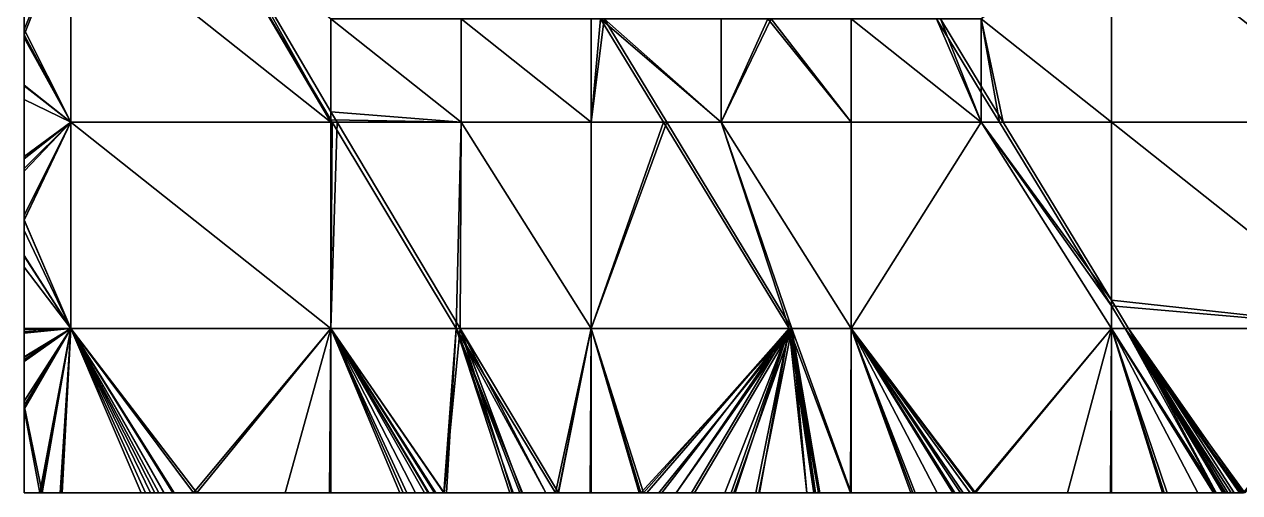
# Model space of a CAD drawing. Extents: x 376891 to 377036, y 6958800 to 6959083.
# Drawn here: x 376891.12 to 376928.49, y 6958800.47 to 6958814.89 of the extents above; entities that cross this region are included whole.
import ezdxf

# ---------------------------------------------------------------- set-up
doc = ezdxf.new("R2010")
doc.units = 0
doc.layers.add('FM2', color=7, linetype='CONTINUOUS')

msp = doc.modelspace()

# ---------------------------------------------------------------- linework, layer by layer
at = {"layer": 'FM2'}
for points in [[(376891.119, 6958814.559, 231.723), (376892.548, 6958818.225, 233.517), (376891.119, 6958816.604, 232.322)], [(376892.548, 6958811.875, 231.659), (376892.548, 6958818.225, 233.517), (376891.119, 6958814.559, 231.723)], [(376892.548, 6958818.225, 233.634), (376892.548, 6958811.875, 231.761), (376891.119, 6958814.72, 231.886)], [(376892.548, 6958818.225, 233.634), (376891.119, 6958814.72, 231.886), (376891.119, 6958816.604, 232.441)], [(376892.548, 6958818.225, 233.517), (376892.548, 6958811.875, 231.659), (376900.548, 6958811.875, 235.677)], [(376900.548, 6958811.875, 235.677), (376897.018, 6958818.225, 235.771), (376892.548, 6958818.225, 233.517)], [(376900.548, 6958811.875, 235.751), (376892.548, 6958811.875, 231.761), (376892.548, 6958818.225, 233.634)], [(376892.548, 6958818.225, 233.634), (376896.819, 6958818.225, 235.771), (376900.548, 6958811.875, 235.751)], [(376900.548, 6958815.05, 236.695), (376900.548, 6958811.942, 235.771), (376896.819, 6958818.225, 235.771)], [(376896.819, 6958818.225, 235.771), (376900.548, 6958811.942, 235.771), (376900.548, 6958811.875, 235.751)], [(376897.018, 6958818.225, 235.771), (376900.548, 6958812.192, 235.771), (376900.548, 6958815.05, 236.616)], [(376900.548, 6958811.875, 235.677), (376900.548, 6958812.192, 235.771), (376897.018, 6958818.225, 235.771)], [(376924.548, 6958811.875, 247.457), (376924.548, 6958818.225, 249.304), (376920.548, 6958815.05, 246.457)], [(376920.548, 6958815.05, 246.519), (376924.548, 6958818.225, 249.385), (376924.548, 6958811.875, 247.519)], [(376932.548, 6958811.875, 251.309), (376932.548, 6958818.225, 253.145), (376924.548, 6958818.225, 249.304)], [(376924.548, 6958818.225, 249.304), (376924.548, 6958811.875, 247.457), (376932.548, 6958811.875, 251.309)], [(376924.548, 6958818.225, 249.385), (376932.548, 6958818.225, 253.244), (376932.548, 6958811.875, 251.388)], [(376932.548, 6958811.875, 251.388), (376924.548, 6958811.875, 247.519), (376924.548, 6958818.225, 249.385)], [(376891.119, 6958816.604, 232.322), (376891.119, 6958816.604, 232.441), (376891.119, 6958814.72, 231.886)], [(376891.119, 6958816.604, 232.322), (376891.119, 6958814.72, 231.886), (376891.119, 6958814.559, 231.723)], [(376904.548, 6958811.875, 237.677), (376904.548, 6958815.05, 238.621), (376900.548, 6958815.05, 236.616)], [(376904.548, 6958811.875, 237.677), (376900.548, 6958815.05, 236.616), (376900.548, 6958812.192, 235.771)], [(376900.548, 6958815.05, 236.695), (376904.548, 6958815.05, 238.686), (376904.548, 6958811.875, 237.738)], [(376900.548, 6958811.942, 235.771), (376900.548, 6958815.05, 236.695), (376904.548, 6958811.875, 237.738)], [(376908.548, 6958811.875, 239.664), (376908.548, 6958815.05, 240.612), (376904.548, 6958815.05, 238.621)], [(376904.548, 6958815.05, 238.621), (376904.548, 6958811.875, 237.677), (376908.548, 6958811.875, 239.664)], [(376904.548, 6958815.05, 238.686), (376908.548, 6958815.05, 240.667), (376908.548, 6958811.875, 239.717)], [(376908.548, 6958811.875, 239.717), (376904.548, 6958811.875, 237.738), (376904.548, 6958815.05, 238.686)], [(376908.95, 6958815.05, 240.811), (376908.548, 6958815.05, 240.612), (376908.548, 6958811.875, 239.664)], [(376908.548, 6958811.875, 239.664), (376910.873, 6958811.875, 240.811), (376908.95, 6958815.05, 240.811)], [(376908.548, 6958811.875, 239.717), (376908.548, 6958815.05, 240.667), (376908.84, 6958815.05, 240.811)], [(376908.84, 6958815.05, 240.811), (376910.77, 6958811.875, 240.811), (376908.548, 6958811.875, 239.717)], [(376908.84, 6958815.05, 240.811), (376912.548, 6958815.05, 242.632), (376912.548, 6958811.875, 241.684)], [(376912.548, 6958811.875, 241.684), (376910.77, 6958811.875, 240.811), (376908.84, 6958815.05, 240.811)], [(376912.548, 6958811.875, 241.634), (376912.548, 6958815.05, 242.58), (376908.95, 6958815.05, 240.811)], [(376908.95, 6958815.05, 240.811), (376910.873, 6958811.875, 240.811), (376912.548, 6958811.875, 241.634)], [(376912.548, 6958811.875, 241.634), (376916.548, 6958811.875, 243.586), (376914.088, 6958815.05, 243.33)], [(376914.088, 6958815.05, 243.33), (376912.548, 6958815.05, 242.58), (376912.548, 6958811.875, 241.634)], [(376913.98, 6958815.05, 243.33), (376916.548, 6958811.875, 243.637), (376912.548, 6958811.875, 241.684)], [(376912.548, 6958811.875, 241.684), (376912.548, 6958815.05, 242.632), (376913.98, 6958815.05, 243.33)], [(376913.98, 6958815.05, 243.33), (376916.548, 6958815.05, 244.58), (376916.548, 6958811.875, 243.637)], [(376916.548, 6958811.875, 243.586), (376916.548, 6958815.05, 244.525), (376914.088, 6958815.05, 243.33)], [(376916.548, 6958815.05, 244.525), (376916.548, 6958811.875, 243.586), (376920.548, 6958811.875, 245.525)], [(376920.548, 6958811.875, 245.525), (376919.29, 6958815.05, 245.85), (376916.548, 6958815.05, 244.525)], [(376920.548, 6958811.875, 245.58), (376916.548, 6958811.875, 243.637), (376916.548, 6958815.05, 244.58)], [(376916.548, 6958815.05, 244.58), (376919.166, 6958815.05, 245.85), (376920.548, 6958811.875, 245.58)], [(376919.166, 6958815.05, 245.85), (376920.548, 6958812.787, 245.85), (376920.548, 6958811.875, 245.58)], [(376919.166, 6958815.05, 245.85), (376920.548, 6958815.05, 246.519), (376920.548, 6958812.787, 245.85)], [(376920.548, 6958811.875, 245.525), (376920.548, 6958812.983, 245.85), (376919.29, 6958815.05, 245.85)], [(376920.548, 6958812.983, 245.85), (376920.548, 6958815.05, 246.457), (376919.29, 6958815.05, 245.85)], [(376921.221, 6958811.875, 245.85), (376924.548, 6958811.875, 247.457), (376920.548, 6958815.05, 246.457)], [(376920.548, 6958815.05, 246.457), (376920.548, 6958812.983, 245.85), (376921.221, 6958811.875, 245.85)], [(376920.548, 6958815.05, 246.519), (376924.548, 6958811.875, 247.519), (376921.104, 6958811.875, 245.85)], [(376921.104, 6958811.875, 245.85), (376920.548, 6958812.787, 245.85), (376920.548, 6958815.05, 246.519)], [(376891.119, 6958814.72, 231.886), (376891.119, 6958814.473, 231.813), (376891.119, 6958814.559, 231.723)], [(376891.119, 6958814.72, 231.886), (376892.548, 6958811.875, 231.761), (376891.119, 6958814.473, 231.813)], [(376891.119, 6958813.009, 231.27), (376891.119, 6958814.559, 231.723), (376891.119, 6958814.473, 231.813)], [(376891.119, 6958813.009, 231.27), (376892.548, 6958811.875, 231.659), (376891.119, 6958814.559, 231.723)], [(376891.119, 6958814.473, 231.813), (376891.119, 6958813.009, 231.381), (376891.119, 6958813.009, 231.27)], [(376891.119, 6958814.473, 231.813), (376892.548, 6958811.875, 231.761), (376891.119, 6958813.009, 231.381)], [(376891.119, 6958813.009, 231.27), (376891.119, 6958812.991, 231.375), (376891.119, 6958812.571, 231.251)], [(376891.119, 6958813.009, 231.27), (376891.119, 6958812.571, 231.251), (376891.119, 6958812.571, 231.142)], [(376891.119, 6958813.009, 231.381), (376891.119, 6958812.991, 231.375), (376891.119, 6958813.009, 231.27)], [(376891.119, 6958812.571, 231.142), (376892.548, 6958811.875, 231.659), (376891.119, 6958813.009, 231.27)], [(376892.548, 6958811.875, 231.761), (376891.119, 6958812.991, 231.375), (376891.119, 6958813.009, 231.381)], [(376892.548, 6958811.875, 231.761), (376891.119, 6958812.571, 231.251), (376891.119, 6958812.991, 231.375)], [(376921.221, 6958811.875, 245.85), (376920.548, 6958812.983, 245.85), (376920.548, 6958811.875, 245.525)], [(376891.119, 6958812.571, 231.142), (376891.119, 6958812.571, 231.251), (376891.119, 6958810.814, 230.733)], [(376891.119, 6958810.814, 230.733), (376891.119, 6958810.741, 230.607), (376891.119, 6958812.571, 231.142)], [(376891.119, 6958810.741, 230.607), (376892.548, 6958811.875, 231.659), (376891.119, 6958812.571, 231.142)], [(376891.119, 6958812.571, 231.251), (376892.548, 6958811.875, 231.761), (376891.119, 6958810.814, 230.733)], [(376920.548, 6958811.875, 245.58), (376920.548, 6958812.787, 245.85), (376921.104, 6958811.875, 245.85)], [(376891.119, 6958808.866, 230.054), (376892.548, 6958811.875, 231.659), (376891.119, 6958810.363, 230.495)], [(376892.548, 6958805.526, 229.788), (376892.548, 6958811.875, 231.659), (376891.119, 6958808.866, 230.054)], [(376891.119, 6958810.363, 230.495), (376892.548, 6958811.875, 231.659), (376891.119, 6958810.741, 230.607)], [(376892.548, 6958811.875, 231.761), (376891.119, 6958810.741, 230.712), (376891.119, 6958810.814, 230.733)], [(376892.548, 6958811.875, 231.761), (376891.119, 6958810.451, 230.626), (376891.119, 6958810.741, 230.712)], [(376892.548, 6958811.875, 231.761), (376891.119, 6958810.363, 230.6), (376891.119, 6958810.451, 230.626)], [(376892.548, 6958811.875, 231.761), (376891.119, 6958808.857, 230.153), (376891.119, 6958809.009, 230.199)], [(376892.548, 6958811.875, 231.761), (376891.119, 6958809.009, 230.199), (376891.119, 6958810.363, 230.6)], [(376892.548, 6958811.875, 231.761), (376892.548, 6958805.526, 229.879), (376891.119, 6958808.857, 230.153)], [(376900.548, 6958805.526, 233.794), (376900.548, 6958811.875, 235.677), (376892.548, 6958811.875, 231.659)], [(376892.548, 6958811.875, 231.659), (376892.548, 6958805.526, 229.788), (376900.548, 6958805.526, 233.794)], [(376892.548, 6958811.875, 231.761), (376900.548, 6958811.875, 235.751), (376900.548, 6958805.526, 233.86)], [(376900.548, 6958805.526, 233.86), (376892.548, 6958805.526, 229.879), (376892.548, 6958811.875, 231.761)], [(376900.548, 6958812.192, 235.771), (376900.735, 6958811.875, 235.771), (376904.548, 6958811.875, 237.677)], [(376900.735, 6958811.875, 235.771), (376900.548, 6958812.192, 235.771), (376900.548, 6958811.875, 235.677)], [(376904.548, 6958811.875, 237.738), (376900.588, 6958811.875, 235.771), (376900.548, 6958811.942, 235.771)], [(376900.548, 6958811.875, 235.751), (376900.548, 6958811.942, 235.771), (376900.588, 6958811.875, 235.771)], [(376900.735, 6958811.875, 235.771), (376900.548, 6958811.875, 235.677), (376900.548, 6958805.526, 233.794)], [(376900.548, 6958805.526, 233.794), (376904.521, 6958805.526, 235.771), (376900.735, 6958811.875, 235.771)], [(376900.548, 6958805.526, 233.86), (376900.548, 6958811.875, 235.751), (376900.588, 6958811.875, 235.771)], [(376900.588, 6958811.875, 235.771), (376904.404, 6958805.526, 235.771), (376900.548, 6958805.526, 233.86)], [(376904.404, 6958805.526, 235.771), (376900.588, 6958811.875, 235.771), (376904.548, 6958811.875, 237.738)], [(376904.548, 6958811.875, 237.677), (376900.735, 6958811.875, 235.771), (376904.521, 6958805.526, 235.771)], [(376904.548, 6958811.875, 237.738), (376908.548, 6958805.526, 237.821), (376904.404, 6958805.526, 235.771)], [(376904.521, 6958805.526, 235.771), (376908.548, 6958805.526, 237.771), (376904.548, 6958811.875, 237.677)], [(376908.548, 6958805.526, 237.771), (376908.548, 6958811.875, 239.664), (376904.548, 6958811.875, 237.677)], [(376904.548, 6958811.875, 237.738), (376908.548, 6958811.875, 239.717), (376908.548, 6958805.526, 237.821)], [(376910.873, 6958811.875, 240.811), (376908.548, 6958811.875, 239.664), (376908.548, 6958805.526, 237.771)], [(376908.548, 6958805.526, 237.771), (376914.726, 6958805.526, 240.811), (376910.873, 6958811.875, 240.811)], [(376908.548, 6958805.526, 237.821), (376908.548, 6958811.875, 239.717), (376910.77, 6958811.875, 240.811)], [(376910.77, 6958811.875, 240.811), (376914.635, 6958805.526, 240.811), (376908.548, 6958805.526, 237.821)], [(376914.635, 6958805.526, 240.811), (376910.77, 6958811.875, 240.811), (376912.548, 6958811.875, 241.684)], [(376912.548, 6958811.875, 241.634), (376910.873, 6958811.875, 240.811), (376914.726, 6958805.526, 240.811)], [(376916.548, 6958805.526, 241.704), (376916.548, 6958811.875, 243.586), (376912.548, 6958811.875, 241.634)], [(376914.726, 6958805.526, 240.811), (376916.548, 6958805.526, 241.704), (376912.548, 6958811.875, 241.634)], [(376912.548, 6958811.875, 241.684), (376916.548, 6958811.875, 243.637), (376916.548, 6958805.526, 241.748)], [(376912.548, 6958811.875, 241.684), (376916.548, 6958805.526, 241.748), (376914.635, 6958805.526, 240.811)], [(376916.548, 6958805.526, 241.704), (376924.548, 6958805.526, 245.593), (376920.548, 6958811.875, 245.525)], [(376920.548, 6958811.875, 245.525), (376916.548, 6958811.875, 243.586), (376916.548, 6958805.526, 241.704)], [(376920.548, 6958811.875, 245.58), (376924.548, 6958805.526, 245.644), (376916.548, 6958805.526, 241.748)], [(376916.548, 6958805.526, 241.748), (376916.548, 6958811.875, 243.637), (376920.548, 6958811.875, 245.58)], [(376924.548, 6958806.4, 245.85), (376921.221, 6958811.875, 245.85), (376920.548, 6958811.875, 245.525)], [(376924.548, 6958805.526, 245.593), (376924.548, 6958806.4, 245.85), (376920.548, 6958811.875, 245.525)], [(376920.548, 6958811.875, 245.58), (376921.104, 6958811.875, 245.85), (376924.548, 6958806.225, 245.85)], [(376920.548, 6958811.875, 245.58), (376924.548, 6958806.225, 245.85), (376924.548, 6958805.526, 245.644)], [(376921.104, 6958811.875, 245.85), (376924.548, 6958811.875, 247.519), (376924.548, 6958806.225, 245.85)], [(376924.548, 6958806.4, 245.85), (376924.548, 6958811.875, 247.457), (376921.221, 6958811.875, 245.85)], [(376932.548, 6958805.526, 249.463), (376932.548, 6958811.875, 251.309), (376924.548, 6958811.875, 247.457)], [(376932.548, 6958805.526, 249.463), (376924.548, 6958811.875, 247.457), (376924.548, 6958806.4, 245.85)], [(376924.548, 6958811.875, 247.519), (376932.548, 6958811.875, 251.388), (376932.548, 6958805.526, 249.525)], [(376924.548, 6958806.225, 245.85), (376924.548, 6958811.875, 247.519), (376932.548, 6958805.526, 249.525)], [(376891.119, 6958810.741, 230.607), (376891.119, 6958810.814, 230.733), (376891.119, 6958810.741, 230.712)], [(376891.119, 6958810.741, 230.607), (376891.119, 6958810.741, 230.712), (376891.119, 6958810.451, 230.626)], [(376891.119, 6958810.741, 230.607), (376891.119, 6958810.451, 230.626), (376891.119, 6958810.363, 230.495)], [(376891.119, 6958810.451, 230.626), (376891.119, 6958810.363, 230.6), (376891.119, 6958810.363, 230.495)], [(376891.119, 6958810.363, 230.495), (376891.119, 6958810.363, 230.6), (376891.119, 6958809.009, 230.199)], [(376891.119, 6958810.363, 230.495), (376891.119, 6958809.009, 230.199), (376891.119, 6958808.866, 230.054)], [(376891.119, 6958809.009, 230.199), (376891.119, 6958808.857, 230.153), (376891.119, 6958808.866, 230.054)], [(376891.119, 6958808.866, 230.054), (376891.119, 6958808.857, 230.153), (376891.119, 6958808.538, 230.059)], [(376891.119, 6958808.538, 230.059), (376891.119, 6958808.538, 229.958), (376891.119, 6958808.866, 230.054)], [(376892.548, 6958805.526, 229.788), (376891.119, 6958808.866, 230.054), (376891.119, 6958808.538, 229.958)], [(376891.119, 6958808.857, 230.153), (376892.548, 6958805.526, 229.879), (376891.119, 6958808.538, 230.059)], [(376891.119, 6958808.538, 229.958), (376891.119, 6958808.538, 230.059), (376891.119, 6958807.768, 229.831)], [(376891.119, 6958807.768, 229.831), (376891.119, 6958807.748, 229.725), (376891.119, 6958808.538, 229.958)], [(376892.548, 6958805.526, 229.788), (376891.119, 6958808.538, 229.958), (376891.119, 6958807.748, 229.725)], [(376891.119, 6958808.538, 230.059), (376892.548, 6958805.526, 229.879), (376891.119, 6958807.768, 229.831)], [(376891.119, 6958807.768, 229.831), (376891.119, 6958807.411, 229.725), (376891.119, 6958807.748, 229.725)], [(376891.119, 6958807.768, 229.831), (376892.548, 6958805.526, 229.879), (376891.119, 6958807.411, 229.725)], [(376891.119, 6958807.748, 229.725), (376891.119, 6958807.411, 229.725), (376891.119, 6958805.526, 229.07)], [(376891.119, 6958805.526, 229.07), (376892.548, 6958805.526, 229.788), (376891.119, 6958807.748, 229.725)], [(376891.119, 6958805.526, 229.07), (376891.119, 6958807.411, 229.725), (376891.119, 6958805.526, 229.166)], [(376891.119, 6958807.411, 229.725), (376892.548, 6958805.526, 229.879), (376891.119, 6958805.526, 229.166)], [(376925.078, 6958805.526, 245.85), (376924.548, 6958806.4, 245.85), (376924.548, 6958805.526, 245.593)], [(376924.548, 6958806.4, 245.85), (376925.078, 6958805.526, 245.85), (376932.548, 6958805.526, 249.463)], [(376924.548, 6958805.526, 245.644), (376924.548, 6958806.225, 245.85), (376924.973, 6958805.526, 245.85)], [(376932.548, 6958805.526, 249.525), (376924.973, 6958805.526, 245.85), (376924.548, 6958806.225, 245.85)], [(376891.119, 6958805.526, 229.07), (376891.119, 6958805.526, 229.166), (376891.119, 6958805.424, 229.136)], [(376891.119, 6958805.526, 229.07), (376891.119, 6958805.424, 229.136), (376891.119, 6958805.479, 229.057)], [(376892.548, 6958805.526, 229.788), (376891.119, 6958804.505, 228.768), (376891.119, 6958803.157, 228.369)], [(376892.548, 6958805.526, 229.788), (376891.119, 6958804.655, 228.813), (376891.119, 6958804.505, 228.768)], [(376892.548, 6958805.526, 229.788), (376891.119, 6958803.157, 228.369), (376891.673, 6958800.472, 227.853)], [(376891.119, 6958805.479, 229.057), (376892.548, 6958805.526, 229.788), (376891.119, 6958805.526, 229.07)], [(376891.119, 6958804.655, 228.813), (376892.548, 6958805.526, 229.788), (376891.119, 6958805.479, 229.057)], [(376892.548, 6958805.526, 229.879), (376891.119, 6958804.505, 228.863), (376891.119, 6958804.569, 228.882)], [(376892.548, 6958805.526, 229.879), (376891.119, 6958803.288, 228.502), (376891.119, 6958804.505, 228.863)], [(376892.548, 6958805.526, 229.879), (376891.119, 6958803.041, 228.428), (376891.119, 6958803.288, 228.502)], [(376891.119, 6958803.041, 228.428), (376892.548, 6958805.526, 229.879), (376891.593, 6958800.472, 227.901)], [(376891.119, 6958805.381, 229.123), (376892.548, 6958805.526, 229.879), (376891.119, 6958804.64, 228.903)], [(376892.548, 6958805.526, 229.879), (376891.119, 6958804.569, 228.882), (376891.119, 6958804.64, 228.903)], [(376891.119, 6958805.408, 229.131), (376892.548, 6958805.526, 229.879), (376891.119, 6958805.381, 229.123)], [(376891.119, 6958805.424, 229.136), (376892.548, 6958805.526, 229.879), (376891.119, 6958805.408, 229.131)], [(376892.548, 6958805.526, 229.879), (376891.119, 6958805.424, 229.136), (376891.119, 6958805.526, 229.166)], [(376891.119, 6958805.424, 229.136), (376891.119, 6958805.408, 229.131), (376891.119, 6958805.479, 229.057)], [(376891.119, 6958805.408, 229.131), (376891.119, 6958805.381, 229.123), (376891.119, 6958805.479, 229.057)], [(376891.119, 6958805.479, 229.057), (376891.119, 6958805.381, 229.123), (376891.119, 6958804.655, 228.813)], [(376892.548, 6958805.526, 229.879), (376891.651, 6958800.472, 227.93), (376891.593, 6958800.472, 227.901)], [(376892.548, 6958805.526, 229.879), (376892.217, 6958800.472, 228.213), (376891.651, 6958800.472, 227.93)], [(376892.28, 6958800.472, 228.158), (376892.548, 6958805.526, 229.788), (376891.673, 6958800.472, 227.853)], [(376892.548, 6958805.526, 229.879), (376892.233, 6958800.472, 228.221), (376892.217, 6958800.472, 228.213)], [(376892.548, 6958805.526, 229.879), (376894.708, 6958800.472, 229.45), (376892.233, 6958800.472, 228.221)], [(376894.847, 6958800.472, 229.44), (376892.548, 6958805.526, 229.788), (376892.28, 6958800.472, 228.158)], [(376895.129, 6958800.472, 229.581), (376892.548, 6958805.526, 229.788), (376894.847, 6958800.472, 229.44)], [(376895.418, 6958800.472, 229.725), (376892.548, 6958805.526, 229.788), (376895.129, 6958800.472, 229.581)], [(376895.731, 6958800.472, 229.881), (376892.548, 6958805.526, 229.788), (376895.418, 6958800.472, 229.725)], [(376896.326, 6958800.472, 230.179), (376892.548, 6958805.526, 229.788), (376895.731, 6958800.472, 229.881)], [(376900.548, 6958805.526, 233.794), (376892.548, 6958805.526, 229.788), (376896.326, 6958800.472, 230.179)], [(376892.548, 6958805.526, 229.879), (376895.002, 6958800.472, 229.596), (376894.708, 6958800.472, 229.45)], [(376892.548, 6958805.526, 229.879), (376895.129, 6958800.472, 229.659), (376895.002, 6958800.472, 229.596)], [(376892.548, 6958805.526, 229.879), (376895.261, 6958800.472, 229.725), (376895.129, 6958800.472, 229.659)], [(376892.548, 6958805.526, 229.879), (376895.405, 6958800.472, 229.797), (376895.261, 6958800.472, 229.725)], [(376892.548, 6958805.526, 229.879), (376895.687, 6958800.472, 229.937), (376895.405, 6958800.472, 229.797)], [(376892.548, 6958805.526, 229.879), (376895.731, 6958800.472, 229.959), (376895.687, 6958800.472, 229.937)], [(376895.731, 6958800.472, 229.959), (376892.548, 6958805.526, 229.879), (376896.326, 6958800.472, 230.255)], [(376896.326, 6958800.472, 230.255), (376892.548, 6958805.526, 229.879), (376896.423, 6958800.472, 230.303)], [(376896.423, 6958800.472, 230.303), (376892.548, 6958805.526, 229.879), (376900.548, 6958805.526, 233.86)], [(376900.548, 6958805.526, 233.794), (376896.326, 6958800.472, 230.179), (376899.139, 6958800.472, 231.588)], [(376896.423, 6958800.472, 230.303), (376900.548, 6958805.526, 233.86), (376899.139, 6958800.472, 231.654)], [(376900.548, 6958800.472, 232.293), (376900.548, 6958805.526, 233.794), (376899.139, 6958800.472, 231.588)], [(376899.139, 6958800.472, 231.654), (376900.548, 6958805.526, 233.86), (376900.508, 6958800.472, 232.336)], [(376900.508, 6958800.472, 232.336), (376900.548, 6958805.526, 233.86), (376900.548, 6958800.472, 232.356)], [(376900.548, 6958805.526, 233.794), (376900.548, 6958800.472, 232.293), (376902.769, 6958800.472, 233.395)], [(376900.548, 6958805.526, 233.794), (376902.769, 6958800.472, 233.395), (376903.149, 6958800.472, 233.584)], [(376900.548, 6958805.526, 233.794), (376903.149, 6958800.472, 233.584), (376903.543, 6958800.472, 233.779)], [(376900.548, 6958805.526, 233.794), (376903.543, 6958800.472, 233.779), (376903.731, 6958800.472, 233.873)], [(376904.521, 6958805.526, 235.771), (376900.548, 6958805.526, 233.794), (376904.027, 6958800.472, 234.02)], [(376904.027, 6958800.472, 234.02), (376900.548, 6958805.526, 233.794), (376903.731, 6958800.472, 233.873)], [(376903.561, 6958800.472, 233.845), (376900.548, 6958805.526, 233.86), (376903.731, 6958800.472, 233.93)], [(376900.548, 6958800.472, 232.356), (376900.548, 6958805.526, 233.86), (376902.671, 6958800.472, 233.405)], [(376902.671, 6958800.472, 233.405), (376900.548, 6958805.526, 233.86), (376902.882, 6958800.472, 233.51)], [(376902.882, 6958800.472, 233.51), (376900.548, 6958805.526, 233.86), (376903.149, 6958800.472, 233.642)], [(376903.149, 6958800.472, 233.642), (376900.548, 6958805.526, 233.86), (376903.427, 6958800.472, 233.779)], [(376903.427, 6958800.472, 233.779), (376900.548, 6958805.526, 233.86), (376903.561, 6958800.472, 233.845)], [(376903.731, 6958800.472, 233.93), (376900.548, 6958805.526, 233.86), (376903.773, 6958800.472, 233.95)], [(376903.773, 6958800.472, 233.95), (376900.548, 6958805.526, 233.86), (376904.018, 6958800.472, 234.072)], [(376900.548, 6958805.526, 233.86), (376904.404, 6958805.526, 235.771), (376904.018, 6958800.472, 234.072)], [(376904.018, 6958800.472, 234.072), (376904.404, 6958805.526, 235.771), (376904.105, 6958800.472, 234.115)], [(376906.123, 6958800.472, 235.063), (376904.521, 6958805.526, 235.771), (376904.027, 6958800.472, 234.02)], [(376904.105, 6958800.472, 234.115), (376904.404, 6958805.526, 235.771), (376906.053, 6958800.472, 235.08)], [(376904.404, 6958805.526, 235.771), (376906.147, 6958800.472, 235.126), (376906.053, 6958800.472, 235.08)], [(376904.404, 6958805.526, 235.771), (376906.361, 6958800.472, 235.232), (376906.147, 6958800.472, 235.126)], [(376904.404, 6958805.526, 235.771), (376906.44, 6958800.472, 235.271), (376906.361, 6958800.472, 235.232)], [(376904.404, 6958805.526, 235.771), (376907.159, 6958800.472, 235.627), (376906.44, 6958800.472, 235.271)], [(376904.404, 6958805.526, 235.771), (376907.45, 6958800.472, 235.771), (376907.159, 6958800.472, 235.627)], [(376904.404, 6958805.526, 235.771), (376908.548, 6958805.526, 237.821), (376907.45, 6958800.472, 235.771)], [(376904.521, 6958805.526, 235.771), (376906.123, 6958800.472, 235.063), (376906.423, 6958800.472, 235.212)], [(376907.159, 6958800.472, 235.577), (376904.521, 6958805.526, 235.771), (376906.423, 6958800.472, 235.212)], [(376904.521, 6958805.526, 235.771), (376907.159, 6958800.472, 235.577), (376907.548, 6958800.472, 235.771)], [(376908.548, 6958805.526, 237.771), (376904.521, 6958805.526, 235.771), (376907.548, 6958800.472, 235.771)], [(376907.45, 6958800.472, 235.771), (376908.548, 6958805.526, 237.821), (376907.539, 6958800.472, 235.815)], [(376907.539, 6958800.472, 235.815), (376908.548, 6958805.526, 237.821), (376908.519, 6958800.472, 236.3)], [(376908.548, 6958805.526, 237.771), (376907.548, 6958800.472, 235.771), (376908.548, 6958800.472, 236.268)], [(376908.519, 6958800.472, 236.3), (376908.548, 6958805.526, 237.821), (376908.548, 6958800.472, 236.314)], [(376910.082, 6958800.472, 237.022), (376908.548, 6958805.526, 237.771), (376908.548, 6958800.472, 236.268)], [(376910.082, 6958800.472, 237.022), (376914.726, 6958805.526, 240.811), (376908.548, 6958805.526, 237.771)], [(376910.023, 6958800.472, 237.039), (376908.548, 6958805.526, 237.821), (376910.161, 6958800.472, 237.107)], [(376910.161, 6958800.472, 237.107), (376908.548, 6958805.526, 237.821), (376914.635, 6958805.526, 240.811)], [(376908.548, 6958800.472, 236.314), (376908.548, 6958805.526, 237.821), (376910.023, 6958800.472, 237.039)], [(376914.726, 6958805.526, 240.811), (376910.082, 6958800.472, 237.022), (376910.636, 6958800.472, 237.295)], [(376910.161, 6958800.472, 237.107), (376914.635, 6958805.526, 240.811), (376910.26, 6958800.472, 237.155)], [(376910.26, 6958800.472, 237.155), (376914.635, 6958805.526, 240.811), (376910.723, 6958800.472, 237.383)], [(376914.726, 6958805.526, 240.811), (376910.636, 6958800.472, 237.295), (376911.168, 6958800.472, 237.557)], [(376910.723, 6958800.472, 237.383), (376914.635, 6958805.526, 240.811), (376911.168, 6958800.472, 237.602)], [(376914.726, 6958805.526, 240.811), (376911.168, 6958800.472, 237.557), (376911.729, 6958800.472, 237.833)], [(376911.168, 6958800.472, 237.602), (376914.635, 6958805.526, 240.811), (376911.639, 6958800.472, 237.833)], [(376911.639, 6958800.472, 237.833), (376914.635, 6958805.526, 240.811), (376912.663, 6958800.472, 238.337)], [(376912.941, 6958800.472, 238.43), (376914.726, 6958805.526, 240.811), (376911.729, 6958800.472, 237.833)], [(376912.663, 6958800.472, 238.337), (376914.635, 6958805.526, 240.811), (376912.853, 6958800.472, 238.43)], [(376912.853, 6958800.472, 238.43), (376914.635, 6958805.526, 240.811), (376912.982, 6958800.472, 238.493)], [(376914.726, 6958805.526, 240.811), (376912.941, 6958800.472, 238.43), (376913.702, 6958800.472, 238.805)], [(376912.982, 6958800.472, 238.493), (376914.635, 6958805.526, 240.811), (376913.616, 6958800.472, 238.805)], [(376914.635, 6958805.526, 240.811), (376913.729, 6958800.472, 238.861), (376913.616, 6958800.472, 238.805)], [(376915.178, 6958800.472, 239.532), (376914.726, 6958805.526, 240.811), (376913.702, 6958800.472, 238.805)], [(376914.635, 6958805.526, 240.811), (376915.178, 6958800.472, 239.573), (376913.729, 6958800.472, 238.861)], [(376914.635, 6958805.526, 240.811), (376915.396, 6958800.472, 239.681), (376915.178, 6958800.472, 239.573)], [(376914.635, 6958805.526, 240.811), (376915.447, 6958800.472, 239.705), (376915.396, 6958800.472, 239.681)], [(376914.635, 6958805.526, 240.811), (376915.538, 6958800.472, 239.75), (376915.447, 6958800.472, 239.705)], [(376915.538, 6958800.472, 239.75), (376914.635, 6958805.526, 240.811), (376915.58, 6958800.472, 239.771)], [(376915.58, 6958800.472, 239.771), (376914.635, 6958805.526, 240.811), (376916.524, 6958800.472, 240.234)], [(376914.635, 6958805.526, 240.811), (376916.548, 6958805.526, 241.748), (376916.524, 6958800.472, 240.234)], [(376915.451, 6958800.472, 239.667), (376914.726, 6958805.526, 240.811), (376915.178, 6958800.472, 239.532)], [(376915.587, 6958800.472, 239.733), (376914.726, 6958805.526, 240.811), (376915.451, 6958800.472, 239.667)], [(376916.548, 6958800.472, 240.205), (376914.726, 6958805.526, 240.811), (376915.587, 6958800.472, 239.733)], [(376916.548, 6958800.472, 240.205), (376916.548, 6958805.526, 241.704), (376914.726, 6958805.526, 240.811)], [(376916.524, 6958800.472, 240.234), (376916.548, 6958805.526, 241.748), (376916.548, 6958800.472, 240.245)], [(376916.548, 6958805.526, 241.704), (376916.548, 6958800.472, 240.205), (376918.44, 6958800.472, 241.131)], [(376916.548, 6958805.526, 241.704), (376918.44, 6958800.472, 241.131), (376919.188, 6958800.472, 241.497)], [(376916.548, 6958805.526, 241.704), (376919.188, 6958800.472, 241.497), (376919.731, 6958800.472, 241.763)], [(376919.987, 6958800.472, 241.888), (376916.548, 6958805.526, 241.704), (376919.731, 6958800.472, 241.763)], [(376916.548, 6958805.526, 241.704), (376919.987, 6958800.472, 241.888), (376920.326, 6958800.472, 242.052)], [(376924.548, 6958805.526, 245.593), (376916.548, 6958805.526, 241.704), (376920.326, 6958800.472, 242.052)], [(376916.548, 6958800.472, 240.245), (376916.548, 6958805.526, 241.748), (376918.383, 6958800.472, 241.144)], [(376918.383, 6958800.472, 241.144), (376916.548, 6958805.526, 241.748), (376918.517, 6958800.472, 241.209)], [(376918.517, 6958800.472, 241.209), (376916.548, 6958805.526, 241.748), (376919.188, 6958800.472, 241.538)], [(376919.188, 6958800.472, 241.538), (376916.548, 6958805.526, 241.748), (376919.675, 6958800.472, 241.776)], [(376919.675, 6958800.472, 241.776), (376916.548, 6958805.526, 241.748), (376919.731, 6958800.472, 241.804)], [(376916.548, 6958805.526, 241.748), (376919.904, 6958800.472, 241.888), (376919.731, 6958800.472, 241.804)], [(376916.548, 6958805.526, 241.748), (376920.207, 6958800.472, 242.035), (376919.904, 6958800.472, 241.888)], [(376916.548, 6958805.526, 241.748), (376920.326, 6958800.472, 242.093), (376920.207, 6958800.472, 242.035)], [(376920.326, 6958800.472, 242.093), (376916.548, 6958805.526, 241.748), (376920.373, 6958800.472, 242.116)], [(376920.373, 6958800.472, 242.116), (376916.548, 6958805.526, 241.748), (376924.548, 6958805.526, 245.644)], [(376924.548, 6958805.526, 245.593), (376920.326, 6958800.472, 242.052), (376923.198, 6958800.472, 243.449)], [(376920.373, 6958800.472, 242.116), (376924.548, 6958805.526, 245.644), (376923.198, 6958800.472, 243.491)], [(376924.548, 6958805.526, 245.593), (376923.198, 6958800.472, 243.449), (376924.548, 6958800.472, 244.105)], [(376923.198, 6958800.472, 243.491), (376924.548, 6958805.526, 245.644), (376924.524, 6958800.472, 244.137)], [(376924.524, 6958800.472, 244.137), (376924.548, 6958805.526, 245.644), (376924.548, 6958800.472, 244.149)], [(376927.731, 6958800.472, 245.656), (376924.548, 6958805.526, 245.593), (376927.208, 6958800.472, 245.401)], [(376924.548, 6958805.526, 245.593), (376924.548, 6958800.472, 244.105), (376926.175, 6958800.472, 244.898)], [(376924.548, 6958805.526, 245.593), (376926.175, 6958800.472, 244.898), (376927.208, 6958800.472, 245.401)], [(376925.078, 6958805.526, 245.85), (376924.548, 6958805.526, 245.593), (376927.771, 6958800.472, 245.675)], [(376927.771, 6958800.472, 245.675), (376924.548, 6958805.526, 245.593), (376927.731, 6958800.472, 245.656)], [(376924.548, 6958805.526, 245.644), (376926.121, 6958800.472, 244.916), (376924.548, 6958800.472, 244.149)], [(376924.548, 6958805.526, 245.644), (376926.261, 6958800.472, 244.984), (376926.121, 6958800.472, 244.916)], [(376924.548, 6958805.526, 245.644), (376927.208, 6958800.472, 245.446), (376926.261, 6958800.472, 244.984)], [(376924.548, 6958805.526, 245.644), (376927.687, 6958800.472, 245.68), (376927.208, 6958800.472, 245.446)], [(376924.548, 6958805.526, 245.644), (376927.723, 6958800.472, 245.698), (376927.687, 6958800.472, 245.68)], [(376924.548, 6958805.526, 245.644), (376927.731, 6958800.472, 245.702), (376927.723, 6958800.472, 245.698)], [(376924.548, 6958805.526, 245.644), (376924.973, 6958805.526, 245.85), (376927.763, 6958800.472, 245.717)], [(376924.548, 6958805.526, 245.644), (376927.763, 6958800.472, 245.717), (376927.731, 6958800.472, 245.702)], [(376927.763, 6958800.472, 245.717), (376924.973, 6958805.526, 245.85), (376927.979, 6958800.472, 245.822)], [(376927.979, 6958800.472, 245.822), (376924.973, 6958805.526, 245.85), (376927.987, 6958800.472, 245.826)], [(376924.973, 6958805.526, 245.85), (376928.037, 6958800.472, 245.85), (376927.987, 6958800.472, 245.826)], [(376924.973, 6958805.526, 245.85), (376928.053, 6958800.472, 245.858), (376928.037, 6958800.472, 245.85)], [(376924.973, 6958805.526, 245.85), (376928.226, 6958800.472, 245.942), (376928.053, 6958800.472, 245.858)], [(376924.973, 6958805.526, 245.85), (376928.485, 6958800.472, 246.067), (376928.226, 6958800.472, 245.942)], [(376924.973, 6958805.526, 245.85), (376928.551, 6958800.472, 246.099), (376928.485, 6958800.472, 246.067)], [(376928.551, 6958800.472, 246.099), (376924.973, 6958805.526, 245.85), (376928.652, 6958800.472, 246.149)], [(376924.973, 6958805.526, 245.85), (376932.548, 6958805.526, 249.525), (376928.652, 6958800.472, 246.149)], [(376928.051, 6958800.472, 245.81), (376925.078, 6958805.526, 245.85), (376927.771, 6958800.472, 245.675)], [(376925.078, 6958805.526, 245.85), (376928.051, 6958800.472, 245.81), (376928.133, 6958800.472, 245.85)], [(376928.606, 6958800.472, 246.079), (376925.078, 6958805.526, 245.85), (376928.322, 6958800.472, 245.942)], [(376925.078, 6958805.526, 245.85), (376928.133, 6958800.472, 245.85), (376928.322, 6958800.472, 245.942)], [(376932.548, 6958805.526, 249.463), (376925.078, 6958805.526, 245.85), (376928.606, 6958800.472, 246.079)], [(376891.119, 6958804.655, 228.813), (376891.119, 6958805.381, 229.123), (376891.119, 6958804.64, 228.903)], [(376891.119, 6958804.64, 228.903), (376891.119, 6958804.569, 228.882), (376891.119, 6958804.655, 228.813)], [(376891.119, 6958804.569, 228.882), (376891.119, 6958804.505, 228.768), (376891.119, 6958804.655, 228.813)], [(376891.119, 6958804.505, 228.863), (376891.119, 6958804.505, 228.768), (376891.119, 6958804.569, 228.882)], [(376891.119, 6958804.505, 228.863), (376891.119, 6958803.288, 228.502), (376891.119, 6958804.505, 228.768)], [(376891.119, 6958804.505, 228.768), (376891.119, 6958803.288, 228.502), (376891.119, 6958803.157, 228.369)], [(376891.119, 6958803.288, 228.502), (376891.119, 6958803.041, 228.428), (376891.119, 6958803.157, 228.369)], [(376891.119, 6958800.472, 227.575), (376891.119, 6958803.157, 228.369), (376891.119, 6958803.041, 228.428)], [(376891.673, 6958800.472, 227.853), (376891.119, 6958803.157, 228.369), (376891.119, 6958800.472, 227.575)], [(376891.119, 6958803.041, 228.428), (376891.119, 6958800.472, 227.665), (376891.119, 6958800.472, 227.575)], [(376891.119, 6958800.472, 227.665), (376891.119, 6958803.041, 228.428), (376891.593, 6958800.472, 227.901)], [(376891.119, 6958800.472, 227.575), (376891.119, 6958800.472, 227.665), (376891.593, 6958800.472, 227.901)], [(376891.119, 6958800.472, 227.575), (376891.593, 6958800.472, 227.901), (376891.673, 6958800.472, 227.853)], [(376891.593, 6958800.472, 227.901), (376891.651, 6958800.472, 227.93), (376891.673, 6958800.472, 227.853)], [(376891.673, 6958800.472, 227.853), (376891.651, 6958800.472, 227.93), (376892.217, 6958800.472, 228.213)], [(376891.673, 6958800.472, 227.853), (376892.217, 6958800.472, 228.213), (376892.28, 6958800.472, 228.158)], [(376892.217, 6958800.472, 228.213), (376892.233, 6958800.472, 228.221), (376892.28, 6958800.472, 228.158)], [(376892.28, 6958800.472, 228.158), (376892.233, 6958800.472, 228.221), (376894.708, 6958800.472, 229.45)], [(376892.28, 6958800.472, 228.158), (376894.708, 6958800.472, 229.45), (376894.847, 6958800.472, 229.44)], [(376894.708, 6958800.472, 229.45), (376895.002, 6958800.472, 229.596), (376894.847, 6958800.472, 229.44)], [(376894.847, 6958800.472, 229.44), (376895.002, 6958800.472, 229.596), (376895.129, 6958800.472, 229.581)], [(376895.002, 6958800.472, 229.596), (376895.129, 6958800.472, 229.659), (376895.129, 6958800.472, 229.581)], [(376895.129, 6958800.472, 229.581), (376895.129, 6958800.472, 229.659), (376895.261, 6958800.472, 229.725)], [(376895.129, 6958800.472, 229.581), (376895.261, 6958800.472, 229.725), (376895.418, 6958800.472, 229.725)], [(376895.418, 6958800.472, 229.725), (376895.261, 6958800.472, 229.725), (376895.405, 6958800.472, 229.797)], [(376895.418, 6958800.472, 229.725), (376895.405, 6958800.472, 229.797), (376895.731, 6958800.472, 229.881)], [(376895.731, 6958800.472, 229.881), (376895.405, 6958800.472, 229.797), (376895.687, 6958800.472, 229.937)], [(376895.731, 6958800.472, 229.881), (376895.687, 6958800.472, 229.937), (376896.326, 6958800.472, 230.179)], [(376895.687, 6958800.472, 229.937), (376895.731, 6958800.472, 229.959), (376896.326, 6958800.472, 230.179)], [(376895.731, 6958800.472, 229.959), (376896.326, 6958800.472, 230.255), (376896.326, 6958800.472, 230.179)], [(376896.326, 6958800.472, 230.255), (376896.423, 6958800.472, 230.303), (376896.326, 6958800.472, 230.179)], [(376896.326, 6958800.472, 230.179), (376896.423, 6958800.472, 230.303), (376899.139, 6958800.472, 231.588)], [(376896.423, 6958800.472, 230.303), (376899.139, 6958800.472, 231.654), (376899.139, 6958800.472, 231.588)], [(376899.139, 6958800.472, 231.654), (376900.508, 6958800.472, 232.336), (376900.548, 6958800.472, 232.293)], [(376899.139, 6958800.472, 231.588), (376899.139, 6958800.472, 231.654), (376900.548, 6958800.472, 232.293)], [(376900.548, 6958800.472, 232.293), (376900.508, 6958800.472, 232.336), (376900.548, 6958800.472, 232.356)], [(376900.548, 6958800.472, 232.356), (376902.671, 6958800.472, 233.405), (376900.548, 6958800.472, 232.293)], [(376900.548, 6958800.472, 232.293), (376902.671, 6958800.472, 233.405), (376902.769, 6958800.472, 233.395)], [(376902.671, 6958800.472, 233.405), (376902.882, 6958800.472, 233.51), (376902.769, 6958800.472, 233.395)], [(376902.769, 6958800.472, 233.395), (376902.882, 6958800.472, 233.51), (376903.149, 6958800.472, 233.584)], [(376902.882, 6958800.472, 233.51), (376903.149, 6958800.472, 233.642), (376903.149, 6958800.472, 233.584)], [(376903.149, 6958800.472, 233.584), (376903.149, 6958800.472, 233.642), (376903.427, 6958800.472, 233.779)], [(376903.149, 6958800.472, 233.584), (376903.427, 6958800.472, 233.779), (376903.543, 6958800.472, 233.779)], [(376903.543, 6958800.472, 233.779), (376903.427, 6958800.472, 233.779), (376903.561, 6958800.472, 233.845)], [(376903.543, 6958800.472, 233.779), (376903.561, 6958800.472, 233.845), (376903.731, 6958800.472, 233.873)], [(376903.731, 6958800.472, 233.873), (376903.561, 6958800.472, 233.845), (376903.731, 6958800.472, 233.93)], [(376903.731, 6958800.472, 233.873), (376903.731, 6958800.472, 233.93), (376903.773, 6958800.472, 233.95)], [(376903.731, 6958800.472, 233.873), (376903.773, 6958800.472, 233.95), (376904.027, 6958800.472, 234.02)], [(376903.773, 6958800.472, 233.95), (376904.018, 6958800.472, 234.072), (376904.027, 6958800.472, 234.02)], [(376904.027, 6958800.472, 234.02), (376904.018, 6958800.472, 234.072), (376904.105, 6958800.472, 234.115)], [(376904.027, 6958800.472, 234.02), (376904.105, 6958800.472, 234.115), (376906.123, 6958800.472, 235.063)], [(376904.105, 6958800.472, 234.115), (376906.053, 6958800.472, 235.08), (376906.123, 6958800.472, 235.063)], [(376906.053, 6958800.472, 235.08), (376906.147, 6958800.472, 235.126), (376906.123, 6958800.472, 235.063)], [(376906.123, 6958800.472, 235.063), (376906.147, 6958800.472, 235.126), (376906.423, 6958800.472, 235.212)], [(376906.147, 6958800.472, 235.126), (376906.361, 6958800.472, 235.232), (376906.423, 6958800.472, 235.212)], [(376906.361, 6958800.472, 235.232), (376906.44, 6958800.472, 235.271), (376906.423, 6958800.472, 235.212)], [(376906.423, 6958800.472, 235.212), (376906.44, 6958800.472, 235.271), (376907.159, 6958800.472, 235.577)], [(376906.44, 6958800.472, 235.271), (376907.159, 6958800.472, 235.627), (376907.159, 6958800.472, 235.577)], [(376907.159, 6958800.472, 235.577), (376907.159, 6958800.472, 235.627), (376907.45, 6958800.472, 235.771)], [(376907.159, 6958800.472, 235.577), (376907.45, 6958800.472, 235.771), (376907.548, 6958800.472, 235.771)], [(376907.45, 6958800.472, 235.771), (376907.539, 6958800.472, 235.815), (376907.548, 6958800.472, 235.771)], [(376908.519, 6958800.472, 236.3), (376908.548, 6958800.472, 236.268), (376907.539, 6958800.472, 235.815)], [(376907.548, 6958800.472, 235.771), (376907.539, 6958800.472, 235.815), (376908.548, 6958800.472, 236.268)], [(376908.548, 6958800.472, 236.268), (376908.519, 6958800.472, 236.3), (376908.548, 6958800.472, 236.314)], [(376908.548, 6958800.472, 236.314), (376910.023, 6958800.472, 237.039), (376908.548, 6958800.472, 236.268)], [(376908.548, 6958800.472, 236.268), (376910.023, 6958800.472, 237.039), (376910.082, 6958800.472, 237.022)], [(376910.023, 6958800.472, 237.039), (376910.161, 6958800.472, 237.107), (376910.082, 6958800.472, 237.022)], [(376910.161, 6958800.472, 237.107), (376910.26, 6958800.472, 237.155), (376910.082, 6958800.472, 237.022)], [(376910.082, 6958800.472, 237.022), (376910.26, 6958800.472, 237.155), (376910.636, 6958800.472, 237.295)], [(376910.26, 6958800.472, 237.155), (376910.723, 6958800.472, 237.383), (376910.636, 6958800.472, 237.295)], [(376910.636, 6958800.472, 237.295), (376910.723, 6958800.472, 237.383), (376911.168, 6958800.472, 237.557)], [(376910.723, 6958800.472, 237.383), (376911.168, 6958800.472, 237.602), (376911.168, 6958800.472, 237.557)], [(376911.168, 6958800.472, 237.557), (376911.168, 6958800.472, 237.602), (376911.639, 6958800.472, 237.833)], [(376911.168, 6958800.472, 237.557), (376911.639, 6958800.472, 237.833), (376911.729, 6958800.472, 237.833)], [(376911.729, 6958800.472, 237.833), (376911.639, 6958800.472, 237.833), (376912.663, 6958800.472, 238.337)], [(376911.729, 6958800.472, 237.833), (376912.663, 6958800.472, 238.337), (376912.941, 6958800.472, 238.43)], [(376912.663, 6958800.472, 238.337), (376912.853, 6958800.472, 238.43), (376912.941, 6958800.472, 238.43)], [(376912.853, 6958800.472, 238.43), (376912.982, 6958800.472, 238.493), (376912.941, 6958800.472, 238.43)], [(376912.941, 6958800.472, 238.43), (376912.982, 6958800.472, 238.493), (376913.616, 6958800.472, 238.805)], [(376912.941, 6958800.472, 238.43), (376913.616, 6958800.472, 238.805), (376913.702, 6958800.472, 238.805)], [(376913.616, 6958800.472, 238.805), (376913.729, 6958800.472, 238.861), (376913.702, 6958800.472, 238.805)], [(376913.702, 6958800.472, 238.805), (376913.729, 6958800.472, 238.861), (376915.178, 6958800.472, 239.532)], [(376913.729, 6958800.472, 238.861), (376915.178, 6958800.472, 239.573), (376915.178, 6958800.472, 239.532)], [(376915.178, 6958800.472, 239.532), (376915.178, 6958800.472, 239.573), (376915.396, 6958800.472, 239.681)], [(376915.178, 6958800.472, 239.532), (376915.396, 6958800.472, 239.681), (376915.451, 6958800.472, 239.667)], [(376915.396, 6958800.472, 239.681), (376915.447, 6958800.472, 239.705), (376915.451, 6958800.472, 239.667)], [(376915.451, 6958800.472, 239.667), (376915.447, 6958800.472, 239.705), (376915.538, 6958800.472, 239.75)], [(376915.451, 6958800.472, 239.667), (376915.538, 6958800.472, 239.75), (376915.587, 6958800.472, 239.733)], [(376915.538, 6958800.472, 239.75), (376915.58, 6958800.472, 239.771), (376915.587, 6958800.472, 239.733)], [(376916.524, 6958800.472, 240.234), (376916.548, 6958800.472, 240.205), (376915.58, 6958800.472, 239.771)], [(376915.587, 6958800.472, 239.733), (376915.58, 6958800.472, 239.771), (376916.548, 6958800.472, 240.205)], [(376916.548, 6958800.472, 240.205), (376916.524, 6958800.472, 240.234), (376916.548, 6958800.472, 240.245)], [(376916.548, 6958800.472, 240.245), (376918.383, 6958800.472, 241.144), (376916.548, 6958800.472, 240.205)], [(376918.383, 6958800.472, 241.144), (376918.44, 6958800.472, 241.131), (376916.548, 6958800.472, 240.205)], [(376918.383, 6958800.472, 241.144), (376918.517, 6958800.472, 241.209), (376918.44, 6958800.472, 241.131)], [(376918.44, 6958800.472, 241.131), (376918.517, 6958800.472, 241.209), (376919.188, 6958800.472, 241.497)], [(376918.517, 6958800.472, 241.209), (376919.188, 6958800.472, 241.538), (376919.188, 6958800.472, 241.497)], [(376919.188, 6958800.472, 241.497), (376919.188, 6958800.472, 241.538), (376919.675, 6958800.472, 241.776)], [(376919.188, 6958800.472, 241.497), (376919.675, 6958800.472, 241.776), (376919.731, 6958800.472, 241.763)], [(376919.731, 6958800.472, 241.763), (376919.675, 6958800.472, 241.776), (376919.731, 6958800.472, 241.804)], [(376919.731, 6958800.472, 241.804), (376919.904, 6958800.472, 241.888), (376919.731, 6958800.472, 241.763)], [(376919.904, 6958800.472, 241.888), (376919.987, 6958800.472, 241.888), (376919.731, 6958800.472, 241.763)], [(376919.987, 6958800.472, 241.888), (376919.904, 6958800.472, 241.888), (376920.207, 6958800.472, 242.035)], [(376920.207, 6958800.472, 242.035), (376920.326, 6958800.472, 242.052), (376919.987, 6958800.472, 241.888)], [(376920.207, 6958800.472, 242.035), (376920.326, 6958800.472, 242.093), (376920.326, 6958800.472, 242.052)], [(376920.326, 6958800.472, 242.093), (376920.373, 6958800.472, 242.116), (376920.326, 6958800.472, 242.052)], [(376920.326, 6958800.472, 242.052), (376920.373, 6958800.472, 242.116), (376923.198, 6958800.472, 243.449)], [(376920.373, 6958800.472, 242.116), (376923.198, 6958800.472, 243.491), (376923.198, 6958800.472, 243.449)], [(376923.198, 6958800.472, 243.491), (376924.524, 6958800.472, 244.137), (376924.548, 6958800.472, 244.105)], [(376923.198, 6958800.472, 243.449), (376923.198, 6958800.472, 243.491), (376924.548, 6958800.472, 244.105)], [(376924.548, 6958800.472, 244.105), (376924.524, 6958800.472, 244.137), (376924.548, 6958800.472, 244.149)], [(376924.548, 6958800.472, 244.105), (376924.548, 6958800.472, 244.149), (376926.121, 6958800.472, 244.916)], [(376924.548, 6958800.472, 244.105), (376926.121, 6958800.472, 244.916), (376926.175, 6958800.472, 244.898)], [(376926.121, 6958800.472, 244.916), (376926.261, 6958800.472, 244.984), (376926.175, 6958800.472, 244.898)], [(376926.175, 6958800.472, 244.898), (376926.261, 6958800.472, 244.984), (376927.208, 6958800.472, 245.401)], [(376926.261, 6958800.472, 244.984), (376927.208, 6958800.472, 245.446), (376927.208, 6958800.472, 245.401)], [(376927.208, 6958800.472, 245.401), (376927.208, 6958800.472, 245.446), (376927.687, 6958800.472, 245.68)], [(376927.208, 6958800.472, 245.401), (376927.687, 6958800.472, 245.68), (376927.731, 6958800.472, 245.656)], [(376927.731, 6958800.472, 245.656), (376927.687, 6958800.472, 245.68), (376927.723, 6958800.472, 245.698)], [(376927.731, 6958800.472, 245.656), (376927.723, 6958800.472, 245.698), (376927.771, 6958800.472, 245.675)], [(376927.771, 6958800.472, 245.675), (376927.723, 6958800.472, 245.698), (376927.731, 6958800.472, 245.702)], [(376927.771, 6958800.472, 245.675), (376927.731, 6958800.472, 245.702), (376927.763, 6958800.472, 245.717)], [(376927.771, 6958800.472, 245.675), (376927.763, 6958800.472, 245.717), (376927.979, 6958800.472, 245.822)], [(376927.771, 6958800.472, 245.675), (376927.979, 6958800.472, 245.822), (376928.051, 6958800.472, 245.81)], [(376928.051, 6958800.472, 245.81), (376927.979, 6958800.472, 245.822), (376927.987, 6958800.472, 245.826)], [(376927.987, 6958800.472, 245.826), (376928.037, 6958800.472, 245.85), (376928.051, 6958800.472, 245.81)], [(376928.037, 6958800.472, 245.85), (376928.053, 6958800.472, 245.858), (376928.051, 6958800.472, 245.81)], [(376928.053, 6958800.472, 245.858), (376928.133, 6958800.472, 245.85), (376928.051, 6958800.472, 245.81)], [(376928.133, 6958800.472, 245.85), (376928.053, 6958800.472, 245.858), (376928.226, 6958800.472, 245.942)], [(376928.226, 6958800.472, 245.942), (376928.322, 6958800.472, 245.942), (376928.133, 6958800.472, 245.85)], [(376928.322, 6958800.472, 245.942), (376928.226, 6958800.472, 245.942), (376928.485, 6958800.472, 246.067)], [(376928.485, 6958800.472, 246.067), (376928.606, 6958800.472, 246.079), (376928.322, 6958800.472, 245.942)], [(376928.485, 6958800.472, 246.067), (376928.551, 6958800.472, 246.099), (376928.606, 6958800.472, 246.079)]]:
    msp.add_3dface(points, dxfattribs=at)

doc.saveas('drawing.dxf')
